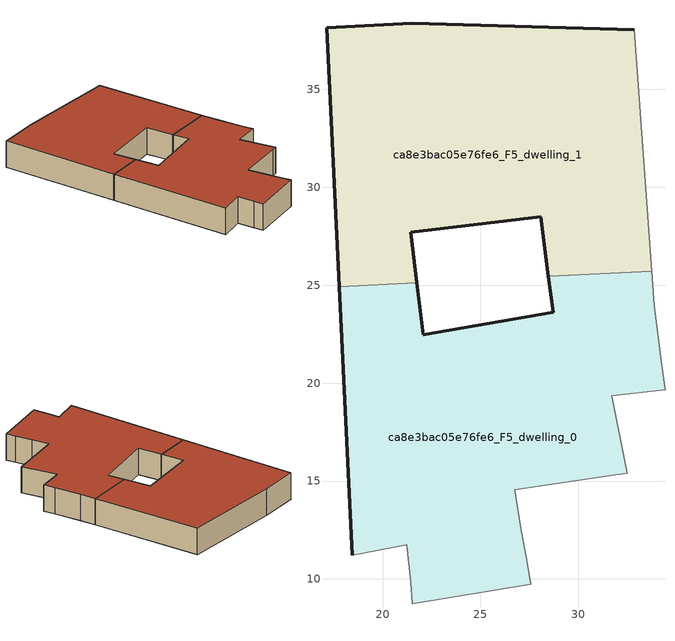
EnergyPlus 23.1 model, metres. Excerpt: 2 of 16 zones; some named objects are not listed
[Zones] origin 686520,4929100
ca8e3bac05e76fe6_F5_dwelling_0
 floor to ca8e3bac05e76fe6_F4_dwelling_0 (EU_floor_Construction): 27.57,9.74 27.38,10.82 27.06,12.62 26.75,14.57 31.9,15.32 32.49,15.39 31.69,19.37 34.42,19.66 34.26,20.95 33.87,23.95 33.74,25.71 28.47,25.45 28.72,23.62 22.09,22.47 21.76,25.12 17.78,24.93 18.45,11.21 21.25,11.75 21.43,9.86 21.53,8.74 z15
 wall outside (EU_wall_Construction): 18.45,11.21 17.78,24.93 / 21.76,25.12 22.09,22.47 28.72,23.62 28.47,25.45 z15:18
 wall adiabatic (EU_wall_Construction): 33.74,25.71 33.87,23.95 34.26,20.95 34.43,19.66 31.69,19.37 32.49,15.39 31.9,15.32 26.75,14.57 27.06,12.62 27.38,10.82 27.57,9.74 21.53,8.74 21.43,9.86 21.25,11.75 18.45,11.21 z15:18
 wall to ca8e3bac05e76fe6_F5_dwelling_1 (EU_wall_Construction): 17.78,24.93 21.76,25.12 / 28.47,25.45 33.74,25.71 z15:18
 roof outside (EU_roof_Construction): 33.74,25.71 33.87,23.95 34.26,20.95 34.43,19.66 31.69,19.37 32.49,15.39 31.9,15.32 26.75,14.57 27.06,12.62 27.38,10.82 27.57,9.74 21.53,8.74 21.43,9.86 21.25,11.75 18.45,11.21 17.78,24.93 21.76,25.12 22.09,22.47 28.72,23.62 28.47,25.45 z18
ca8e3bac05e76fe6_F5_dwelling_1
 floor to ca8e3bac05e76fe6_F4_dwelling_1 (EU_floor_Construction): 33.74,25.71 32.85,38.05 21.51,38.38 17.14,38.16 17.78,24.93 21.76,25.12 21.44,27.7 28.07,28.5 28.47,25.45 z15
 wall outside (EU_wall_Construction): 28.47,25.45 28.07,28.5 21.44,27.7 21.76,25.12 / 17.78,24.93 17.14,38.16 21.51,38.38 32.85,38.05 z15:18
 wall adiabatic (EU_wall_Construction): 32.85,38.05 33.74,25.71 z15:18
 roof outside (EU_roof_Construction): 32.85,38.05 33.74,25.71 28.47,25.45 28.07,28.5 21.44,27.7 21.76,25.12 17.78,24.93 17.14,38.16 21.51,38.38 z18
[Building]
EU S2 Campaign: North Axis=0; Terrain=City; Solar Distribution=FullExterior
[Site:Location]
Bologna: Latitude=44.5; Longitude=11.25; Time Zone=1; Elevation=37
[SizingPeriod:WeatherFileDays]
AnnualSizingPeriod: Begin Month=1; Begin Day of Month=1; End Month=12; End Day of Month=31; Day of Week for Start Day=Monday; Use Weather File Daylight Saving Period=No; Use Weather File Rain and Snow Indicators=No
[MATERIAL]
EU_InternalMass_Material: Roughness=MediumRough; Thickness=0.1; Conductivity=1; Density=1800; Specific Heat=900; Thermal Absorptance=0.9; Solar Absorptance=0.7; Visible Absorptance=0.7
[MATERIAL:NOMASS] Roughness=MediumRough; Thermal Absorptance=0.9; Solar Absorptance=0.7; Visible Absorptance=0.7
Name | Thermal Resistance
EU_wall_NoMass | 0.905828
EU_roof_NoMass | 0.37593
EU_floor_NoMass | 0.67114
[CONSTRUCTION]
EU_wall_Construction: EU_wall_NoMass
EU_roof_Construction: EU_roof_NoMass
EU_floor_Construction: EU_floor_NoMass
EU_InternalMass_Construction: EU_InternalMass_Material
[ZONE] Type=1; Multiplier=1; Ceiling Height=autocalculate; Floor Area=autocalculate; Part of Total Floor Area=Yes
Name | Volume
ca8e3bac05e76fe6_F5_dwelling_0 | 557.278
ca8e3bac05e76fe6_F5_dwelling_1 | 557.277
[INTERNALMASS] Construction=EU_InternalMass_Construction
Name | Zone or ZoneList | Surface Area
ca8e3bac05e76fe6_F5_dwelling_0_EU_InternalMass | ca8e3bac05e76fe6_F5_dwelling_0 | 371.519
ca8e3bac05e76fe6_F5_dwelling_1_EU_InternalMass | ca8e3bac05e76fe6_F5_dwelling_1 | 371.507
[OTHEREQUIPMENT] Fuel Type=Electricity; Design Level Calculation Method=Watts/Area; Power per Zone Floor Area=1; Fraction Latent=0; Fraction Radiant=0; Fraction Lost=0; Carbon Dioxide Generation Rate=0; EndUse Subcategory=EU_Step8_InternalGains
Name | Zone or ZoneList or Space or SpaceList | Schedule
EU_Step8_InternalGain_ca8e3bac05e76fe6_F5_dwelling_0_f000 | ca8e3bac05e76fe6_F5_dwelling_0 | EU_Step8_GainSchedule_ca8e3bac05e76fe6_F5_dwelling_0_f000
EU_Step8_InternalGain_ca8e3bac05e76fe6_F5_dwelling_1_f000 | ca8e3bac05e76fe6_F5_dwelling_1 | EU_Step8_GainSchedule_ca8e3bac05e76fe6_F5_dwelling_1_f000
[ZONEVENTILATION:DESIGNFLOWRATE] Schedule=EU_AlwaysOn; Design Flow Rate Calculation Method=AirChanges/Hour; Air Changes per Hour=0.73129; Ventilation Type=Natural; Fan Pressure Rise=0; Fan Total Efficiency=1; Constant Term Coefficient=1; Temperature Term Coefficient=0; Velocity Term Coefficient=0; Velocity Squared Term Coefficient=0; Minimum Indoor Temperature=-100; Maximum Indoor Temperature=100; Delta Temperature=-100; Minimum Outdoor Temperature=-100; Maximum Outdoor Temperature=100; Maximum Wind Speed=40
Name | Zone or ZoneList or Space or SpaceList
EU_ConstantAir_ca8e3bac05e76fe6_F5_dwelling_0 | ca8e3bac05e76fe6_F5_dwelling_0
EU_ConstantAir_ca8e3bac05e76fe6_F5_dwelling_1 | ca8e3bac05e76fe6_F5_dwelling_1
[HVACTEMPLATE:ZONE:IDEALLOADSAIRSYSTEM] System Availability Schedule=EU_AlwaysOn; Maximum Heating Supply Air Temperature=50; Minimum Cooling Supply Air Temperature=13; Maximum Heating Supply Air Humidity Ratio=0.0156; Minimum Cooling Supply Air Humidity Ratio=0.0077; Heating Limit=NoLimit; Cooling Limit=NoLimit; Heating Availability Schedule=EU_AlwaysOn; Cooling Availability Schedule=EU_CoolingOff; Dehumidification Control Type=ConstantSensibleHeatRatio; Cooling Sensible Heat Ratio=0.7; Dehumidification Setpoint=60; Humidification Control Type=None; Humidification Setpoint=30; Outdoor Air Method=None; Outdoor Air Flow Rate per Person=0.00944; Outdoor Air Flow Rate per Zone Floor Area=0; Outdoor Air Flow Rate per Zone=0; Demand Controlled Ventilation Type=None; Outdoor Air Economizer Type=NoEconomizer; Heat Recovery Type=None; Sensible Heat Recovery Effectiveness=0.7; Latent Heat Recovery Effectiveness=0.65
Name | Template Thermostat
ca8e3bac05e76fe6_F5_dwelling_0 | EU_HeatOnly_ca8e3bac05e76fe6_F5_dwelling_0
ca8e3bac05e76fe6_F5_dwelling_1 | EU_HeatOnly_ca8e3bac05e76fe6_F5_dwelling_1
[SIZING:ZONE] Zone Cooling Design Supply Air Temperature Input Method=SupplyAirTemperature; Zone Cooling Design Supply Air Temperature=13; Zone Heating Design Supply Air Temperature Input Method=SupplyAirTemperature; Zone Heating Design Supply Air Temperature=50; Zone Cooling Design Supply Air Humidity Ratio=0.008; Zone Heating Design Supply Air Humidity Ratio=0.008; Cooling Design Air Flow Method=DesignDay; Cooling Design Air Flow Rate=0; Cooling Minimum Air Flow per Zone Floor Area=0.000762; Cooling Minimum Air Flow=0; Cooling Minimum Air Flow Fraction=0.2; Heating Design Air Flow Method=DesignDay; Heating Design Air Flow Rate=0; Heating Maximum Air Flow per Zone Floor Area=0.002032; Heating Maximum Air Flow=0.141576; Heating Maximum Air Flow Fraction=0.3; Account for Dedicated Outdoor Air System=No; Dedicated Outdoor Air System Control Strategy=NeutralSupplyAir; Dedicated Outdoor Air Low Setpoint Temperature for Design=autosize; Dedicated Outdoor Air High Setpoint Temperature for Design=autosize; Zone Load Sizing Method=Sensible Load Only No Latent Load; Zone Latent Cooling Design Supply Air Humidity Ratio Input Method=HumidityRatioDifference; Zone Cooling Design Supply Air Humidity Ratio Difference=0.005; Zone Latent Heating Design Supply Air Humidity Ratio Input Method=HumidityRatioDifference; Zone Humidification Design Supply Air Humidity Ratio Difference=0.005
ca8e3bac05e76fe6_F5_dwelling_0; ca8e3bac05e76fe6_F5_dwelling_1
[SCHEDULE:CONSTANT]
Name | Hourly Value
EU_AlwaysOn | 1
EU_CoolingOff | 0
[SCHEDULE:FILE] Column Number=1; Rows to Skip at Top=0; Number of Hours of Data=8760; Column Separator=Comma; Interpolate to Timestep=No; Minutes per Item=60; Adjust Schedule for Daylight Savings=Yes
Name | File
EU_Step8_GainSchedule_ca8e3bac05e76fe6_F5_dwelling_0_f000 | ../../schedules/ca8e3bac05e76fe6/ca8e3bac05e76fe6_F5_dwelling_0_f000_gain.csv
EU_Step8_GainSchedule_ca8e3bac05e76fe6_F5_dwelling_1_f000 | ../../schedules/ca8e3bac05e76fe6/ca8e3bac05e76fe6_F5_dwelling_1_f000_gain.csv
